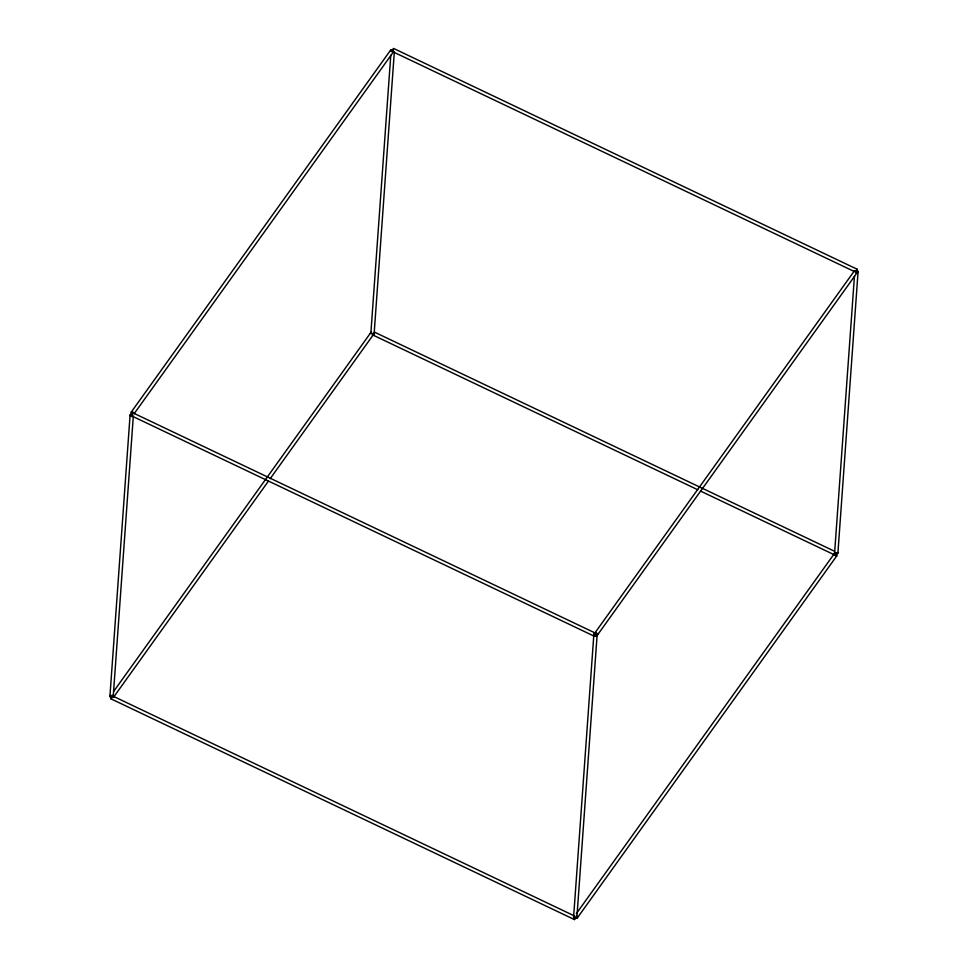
<?xml version="1.0" encoding="UTF-8"?>
<svg xmlns="http://www.w3.org/2000/svg" width="968" height="968" viewBox="0 0 968 968"><rect width="100%" height="100%" fill="white"/><g stroke="black" fill="none" stroke-linecap="round" stroke-linejoin="round"><path stroke-width="1.45" d="M109.928 696.246L130.087 415.103M111.514 697.262L111.586 696.27M131.188 415.635L132.543 412.658L131.067 415.611L593.299 635.758L594.376 634.585L594.775 632.818L132.543 412.658M113.232 696.295L133.281 416.663M370.877 332.992L390.769 55.37M394.291 52.417L374.18 333.053A1.646 1.319 4.1 0 1 372.111 334.299M573.601 917.083L593.82 634.947M576.904 917.132L597.123 635.008M834.61 552.849L854.441 276.207M836.267 552.873L835.396 555.208M856.208 271.984L856.486 270.738L855.676 271.863M837.913 552.897L858.071 271.754M132.616 413.009L132.471 413.651M374.725 332.871L374.58 332.206L373.224 335.182L697.746 489.748M835.384 554.991L836.05 553.2M392.052 50.735L393.553 48.424L857.225 269.261L856.414 271.73M575.948 917.265L574.447 919.576L110.775 698.739L111.368 696.597M855.724 271.572L857.225 269.261M574.653 918.196L574.447 919.576M836.86 553.381L835.916 555.112M132.144 414.425L131.733 415.127M111.852 697.553L110.775 698.739M374.108 334.371L373.346 335.206M133.173 415.816A1.646 1.319 4.1 0 1 131.055 416.313A1.646 1.319 4.1 0 1 130.184 414.643A1.646 1.319 4.1 0 1 132.144 413.856A1.646 0.895 35.6 0 1 131.249 412.09L390.636 50.106M392.016 51.026L392.814 49.9M393.383 51.945L133.983 413.929A1.646 0.895 35.6 0 0 133.052 412.223A1.646 0.895 35.6 0 0 131.249 412.09M113.583 691.527L370.345 333.234M268.451 481.096L113.692 697.045A1.646 0.895 35.6 0 0 112.76 695.351M270.205 478.64L373.091 335.073M594.909 632.927L854.308 270.955M596.288 633.846L595.477 634.972L594.037 634.294M597.655 634.766L857.055 272.782M576.384 913.598L834.017 554.071M575.186 918.1L575.984 916.974M575.549 917.749A1.646 0.895 35.6 0 0 577.364 917.894L836.751 555.91M594.775 632.818L593.299 635.758M392.088 51.377L854.393 271.56M374.701 332.242L834.198 551.094M700.469 491.042L835.457 555.342M112.252 695.786L574.556 915.982M370.938 333.343A1.646 1.319 4.1 0 1 371.349 332.072M112.736 695.351A1.646 1.319 4.1 0 1 112.651 697.299A1.646 1.319 4.1 0 1 110.243 697.008A1.646 1.319 4.1 0 1 110.739 695.109M574.411 915.946A1.646 1.319 4.1 0 0 573.915 917.845A1.646 1.319 4.1 0 0 576.323 918.136A1.646 1.319 4.1 0 0 576.408 916.2A1.646 0.895 35.6 0 1 577.364 917.894M111.877 696.912A1.646 0.895 35.6 0 1 111.26 696.343M595.84 634.621A1.646 0.895 35.6 0 1 595.078 632.757A1.646 0.895 35.6 0 1 597.353 633.629A1.646 0.895 35.6 0 1 596.941 635.044M854.272 271.464A1.646 0.895 35.6 0 1 855.252 270.701A1.646 0.895 35.6 0 1 857.007 272.068A1.646 0.895 35.6 0 1 856.341 273.073M390.733 50.929A1.646 0.895 35.6 0 1 391.35 49.828A1.646 0.895 35.6 0 1 393.286 51.122A1.646 0.895 35.6 0 1 392.669 52.236M393.928 51.849A1.646 1.319 4.1 0 1 392.342 52.163M391.096 50.868A1.646 1.319 4.1 0 1 393.553 49.767M370.272 333.476A1.646 0.895 35.6 0 1 372.499 333.633A1.646 0.895 35.6 0 1 372.377 335.351M837.852 552.559A1.646 1.319 4.1 0 1 836.062 554.18A1.646 1.319 4.1 0 1 834.827 552.183M834.319 555.208A1.646 0.895 35.6 0 1 834.513 553.793A1.646 0.895 35.6 0 1 836.606 554.991A1.646 0.895 35.6 0 1 836.037 556.201M856.402 270.411A1.646 1.319 4.1 0 1 858.059 271.935A1.646 1.319 4.1 0 1 856.002 273M594.316 635.891A1.646 1.319 4.1 0 0 597.074 635.347A1.646 1.319 4.1 0 0 595.03 633.689A1.646 1.319 4.1 0 0 594.316 635.891"/></g></svg>
